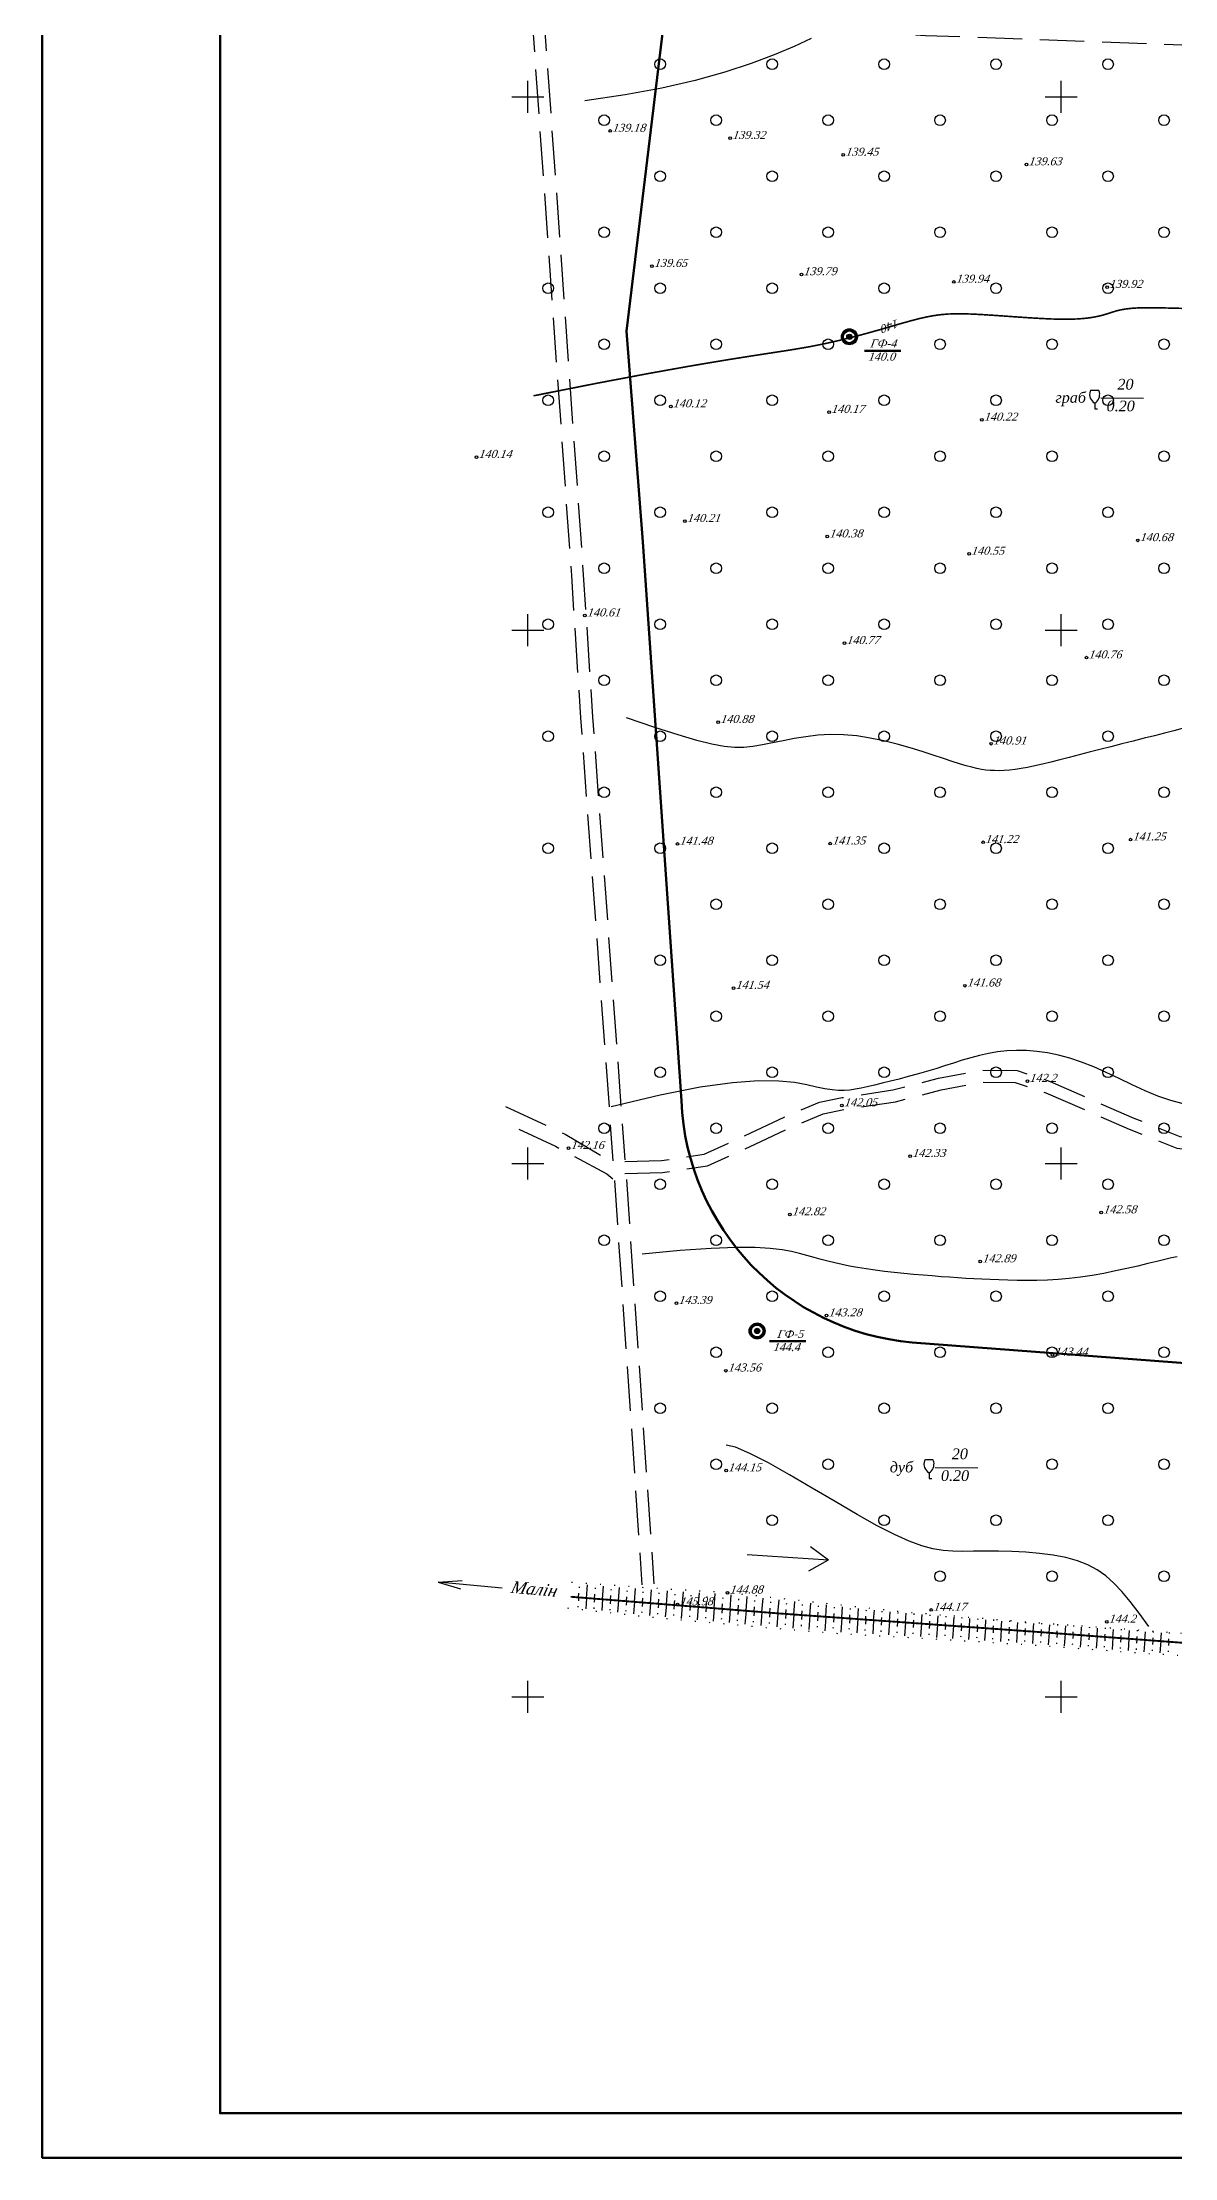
# Model space of a CAD drawing. Header units: millimetres. Extents: x 1400 to 4853, y -623 to 1865.
# Drawn here: x 2485.7 to 2613.2, y 1261.5 to 1499.4 of the extents above; entities that cross this region are included whole.
import ezdxf
from ezdxf.enums import TextEntityAlignment as Align

# ---------------------------------------------------------------- set-up
doc = ezdxf.new("R2010")
doc.units = ezdxf.units.MM
doc.set_wipeout_variables(frame=1)
for name, pattern in [('ADOT1', [1.6, 0.1, -1.5]), ('AHIDDEN2', [3, 1.5, -1.5]), ('AHIDDEN4', [7, 5, -2])]:
    doc.linetypes.add(name, pattern=pattern)
for name, color, linetype in [('CONT-MNR', 7, 'Continuous'), ('жел_дор', 7, 'Continuous'), ('кресты', 7, 'Continuous'), ('НАДЗЕМКА', 7, 'Continuous'), ('ПИКЕТЫ', 7, 'Continuous'), ('проы', 7, 'Continuous'), ('РАСТИТ', 7, 'Continuous'), ('РЕЛЬЕФ', 7, 'Continuous'), ('Скважины', 7, 'Continuous'), ('СІТУАЦІЯ', 7, 'Continuous')]:
    doc.layers.add(name, color=color, linetype=linetype)
doc.styles.add('grad', font='timesi.ttf')
doc.styles.add('universw', font='timesi.ttf', dxfattribs={"oblique": 10})

# ---------------------------------------------------------------- blocks, each defined once
blk = doc.blocks.new('390_2')
at = {"color": 0, "linetype": 'Continuous', "lineweight": 0}
blk.add_wipeout([(0.56, -0.02), (0.56, 0.02), (0.02, 0.02), (0.02, 1.02), (0.15, 1.11), (0.31, 1.24), (0.46, 1.38), (0.62, 1.58), (0.73, 1.77), (0.84, 2), (0.9, 2.21), (0.95, 2.44), (0.96, 2.61), (0.96, 2.86), (0.94, 3.01), (0.89, 3.24), (0.86, 3.33), (0.82, 3.39), (0.77, 3.44), (0.7, 3.46), (-0.38, 3.46), (-0.69, 3.46), (-0.8, 3.42), (-0.85, 3.37), (-0.89, 3.28), (-0.93, 3.11), (-0.96, 2.93), (-0.97, 2.66), (-0.95, 2.39), (-0.91, 2.19), (-0.85, 2.03), (-0.78, 1.85), (-0.67, 1.65), (-0.56, 1.5), (-0.45, 1.37), (-0.28, 1.21), (-0.13, 1.09), (-0.02, 1.02), (-0.02, -0.02)], dxfattribs=at)
at = {"color": 0, "linetype": 'Continuous'}
blk.add_lwpolyline([(0.89, 3.12), (0.86, 3.28, 0.283123), (0.7, 3.44), (-0.69, 3.44, 0.301637), (-0.87, 3.28, 0.346308), (0, 1.03, 0.325277)], format="xyb", close=True, dxfattribs=at)
blk.add_lwpolyline([(0, 1.03), (0, 0), (0.54, 0)], dxfattribs=at)
blk = doc.blocks.new('372')
blk.add_circle((0, 0), 1)
blk = doc.blocks.new('368')
at = {"color": 0, "linetype": 'Continuous'}
blk.add_blockref('372', (0, 0), dxfattribs=at)
blk = doc.blocks.new('115_5')
at = {"color": 0, "linetype": 'Continuous'}
for p in [(0, 0), (3.906882, 0.759257), (3.906882, -0.759257)]:
    blk.add_line(p, (5.1, 0), dxfattribs=at)
blk = doc.blocks.new('A$C0DFD615A')
at = {"layer": 'Скважины', "linetype": 'Continuous'}
h = blk.add_hatch(color=6, dxfattribs=at)
h.paths.add_polyline_path([(-3, 0, 1), (3, 0, 1)])
h.paths.add_polyline_path([(2.2, 0, -1), (-2.2, 0, -1)], flags=16)
at = {"layer": 'Скважины', "linetype": 'Continuous', "lineweight": 50}
h = blk.add_hatch(color=6, dxfattribs=at)
edge = h.paths.add_edge_path()
edge.add_arc((0, 0), 1, 0, 360)
at = {"layer": 'Скважины', "color": 0, "linetype": 'Continuous'}
for radius in [3, 2.2, 1]:
    blk.add_circle((0, 0), radius, dxfattribs=at)

msp = doc.modelspace()

# ---------------------------------------------------------------- linework, layer by layer
at = {"lineweight": 50}
for points in [[(3351.713, 1865.4673), (3351.713, 1261.4673), (2485.713, 1261.4673), (2485.713, 1865.4673)], [(3346.713, 1860.4673), (3346.713, 1266.4673), (2505.713, 1266.4673), (2505.713, 1860.4673)]]:
    msp.add_lwpolyline(points, close=True, dxfattribs=at)
at = {"color": 7, "linetype": 'Continuous', "lineweight": 50, "flags": 128}
msp.add_lwpolyline([(2758.0423, 1339.7067), (2692.7023, 1344.9267), (2583.6093, 1353.1827, -0.37665893), (2557.6357, 1380.3754), (2553.3126, 1443.2455), (2551.4534, 1466.9327), (2559.0536, 1529.656), (2564.1924, 1580.9801), (2565.5951, 1599.3905), (2569.222, 1641.163, -0.34034588), (2591.1699, 1664.6371), (2631.7289, 1667.7403), (2712.8418, 1675.4467), (2806.1546, 1677.7296)], format="xyb", dxfattribs=at)
at = {"layer": 'CONT-MNR', "color": 30, "linetype": 'Continuous', "flags": 128}
for points in [[(2572.2449, 1499.8647), (2570.3328, 1498.9785), (2568.0831, 1498.0333), (2565.4827, 1497.0602), (2562.5186, 1496.0903), (2559.1777, 1495.1547), (2555.4471, 1494.2844), (2551.3136, 1493.5106), (2546.7643, 1492.8643)], [(2613.4176, 1362.8264), (2612.7976, 1362.6925), (2612.0442, 1362.5175), (2611.1461, 1362.2999), (2610.1197, 1362.0491), (2608.988, 1361.7769), (2607.7742, 1361.4953), (2606.5016, 1361.2164), (2605.1931, 1360.952), (2603.872, 1360.7142), (2602.5614, 1360.5148), (2601.2809, 1360.3629), (2600.0352, 1360.2555), (2598.8257, 1360.1866), (2597.6537, 1360.1503), (2596.5204, 1360.1407), (2595.427, 1360.1516), (2594.3748, 1360.1773), (2593.365, 1360.2116), (2592.3969, 1360.2499), (2591.4609, 1360.2916), (2590.5454, 1360.3375), (2589.6387, 1360.3883), (2588.7294, 1360.4447), (2587.8057, 1360.5074), (2586.8561, 1360.577), (2585.8689, 1360.6543), (2584.837, 1360.74), (2583.7706, 1360.8344), (2582.6844, 1360.9379), (2581.5931, 1361.0508), (2580.5114, 1361.1735), (2579.454, 1361.3063), (2578.4355, 1361.4497), (2577.4707, 1361.6038), (2576.5692, 1361.769), (2575.7214, 1361.9445), (2574.9123, 1362.1297), (2574.1273, 1362.3237), (2573.3515, 1362.5257), (2572.5702, 1362.7351), (2571.7687, 1362.9509), (2570.9321, 1363.1725), (2570.0301, 1363.3952), (2568.9701, 1363.5995), (2567.6438, 1363.7618), (2565.9429, 1363.8588), (2563.7592, 1363.8671), (2560.9845, 1363.7633), (2557.5104, 1363.5238), (2553.2287, 1363.1254)]]:
    msp.add_lwpolyline(points, dxfattribs=at)
at = {"layer": 'CONT-MNR', "color": 30, "linetype": 'Continuous'}
for points, elevation in [([(2613.989, 1422.2257), (2613.0626, 1421.9844), (2612.0234, 1421.7205), (2610.8949, 1421.4381), (2609.7007, 1421.1409), (2608.4643, 1420.8329), (2607.2093, 1420.5181), (2605.959, 1420.2003), (2604.7341, 1419.8836), (2603.5431, 1419.5719), (2602.3912, 1419.2693), (2601.2839, 1418.9799), (2600.2268, 1418.7078), (2599.2251, 1418.4571), (2598.2844, 1418.2317), (2597.4101, 1418.0359), (2596.6054, 1417.8726), (2595.8655, 1417.7412), (2595.1832, 1417.6401), (2594.5515, 1417.5674), (2593.9634, 1417.5215), (2593.4116, 1417.5008), (2592.8892, 1417.5035), (2592.3892, 1417.528), (2591.9019, 1417.5736), (2591.4085, 1417.6441), (2590.8875, 1417.7443), (2590.3174, 1417.8789), (2589.677, 1418.0527), (2588.9446, 1418.2706), (2588.099, 1418.5373), (2587.1186, 1418.8576), (2585.99, 1419.2317), (2584.7308, 1419.6412), (2583.3666, 1420.0628), (2581.9229, 1420.4736), (2580.4252, 1420.8504), (2578.8992, 1421.1701), (2577.3704, 1421.4097), (2575.8642, 1421.546), (2574.4024, 1421.5639), (2572.9909, 1421.4802), (2571.6318, 1421.3195), (2570.3271, 1421.1065), (2569.079, 1420.8659), (2567.8893, 1420.6223), (2566.7603, 1420.4004), (2565.694, 1420.225), (2564.6764, 1420.1206), (2563.6293, 1420.1117), (2562.4585, 1420.2227), (2561.0698, 1420.4779), (2559.3689, 1420.9017), (2557.2616, 1421.5186), (2554.6538, 1422.3529), (2551.4511, 1423.429)], 42.3), ([(2614.0916, 1380.0143), (2612.7022, 1380.3797), (2611.2741, 1380.8886), (2609.8211, 1381.5006), (2608.3574, 1382.1755), (2606.8969, 1382.8728), (2605.4536, 1383.5524), (2604.0415, 1384.1739), (2602.6721, 1384.7044), (2601.3468, 1385.1404), (2600.0645, 1385.4858), (2598.8242, 1385.7444), (2597.6247, 1385.92), (2596.465, 1386.0165), (2595.344, 1386.0378), (2594.2605, 1385.9877), (2593.2125, 1385.8711), (2592.1932, 1385.6966), (2591.1952, 1385.474), (2590.2106, 1385.2127), (2589.232, 1384.9226), (2588.2515, 1384.6133), (2587.2616, 1384.2944), (2586.2546, 1383.9756), (2585.2265, 1383.6653), (2584.1883, 1383.3668), (2583.1544, 1383.0823), (2582.1394, 1382.8137), (2581.1579, 1382.5631), (2580.2245, 1382.3327), (2579.3537, 1382.1244), (2578.56, 1381.9404), (2577.8505, 1381.7834), (2577.2017, 1381.6585), (2576.5826, 1381.5716), (2575.9621, 1381.5284), (2575.3092, 1381.5348), (2574.5929, 1381.5965), (2573.7822, 1381.7195), (2572.8459, 1381.9094), (2571.7388, 1382.1586), (2570.3577, 1382.4061), (2568.5851, 1382.5773), (2566.3037, 1382.5975), (2563.3959, 1382.3923), (2559.7443, 1381.8871), (2555.2314, 1381.0073), (2549.7398, 1379.6784)], 42.6)]:
    msp.add_lwpolyline(points, dxfattribs=dict(at, elevation=elevation))
at = {"layer": 'жел_дор', "color": 7, "linetype": 'Continuous', "const_width": 0.21, "flags": 128}
msp.add_lwpolyline([(2545.1769, 1324.5688), (2568.6355, 1322.6922), (2598.6475, 1320.5455), (2656.7669, 1316.1857), (2693.7945, 1313.3511), (2746.2355, 1309.4923), (2810.4293, 1304.4394), (2873.3997, 1299.6198), (2917.8524, 1296.1617), (2955.541, 1293.183), (2979.0492, 1291.4119), (3006.4384, 1289.3544)], dxfattribs=at)
at = {"layer": 'кресты', "color": 3, "linetype": 'Continuous'}
for p, q in [((2540.3623, 1491.5067), (2540.3623, 1495.1067)), ((2600.3623, 1491.5067), (2600.3623, 1495.1067)), ((2538.5623, 1493.3067), (2542.1623, 1493.3067)), ((2598.5623, 1493.3067), (2602.1623, 1493.3067)), ((2540.3623, 1431.5067), (2540.3623, 1435.1067)), ((2600.3623, 1431.5067), (2600.3623, 1435.1067)), ((2538.5623, 1433.3067), (2542.1623, 1433.3067)), ((2598.5623, 1433.3067), (2602.1623, 1433.3067)), ((2538.5623, 1373.3067), (2542.1623, 1373.3067)), ((2540.3623, 1371.5067), (2540.3623, 1375.1067)), ((2598.5623, 1373.3067), (2602.1623, 1373.3067)), ((2600.3623, 1371.5067), (2600.3623, 1375.1067)), ((2540.3623, 1311.5067), (2540.3623, 1315.1067)), ((2600.3623, 1311.5067), (2600.3623, 1315.1067)), ((2538.5623, 1313.3067), (2542.1623, 1313.3067)), ((2598.5623, 1313.3067), (2602.1623, 1313.3067))]:
    msp.add_line(p, q, dxfattribs=at)
at = {"layer": 'ПИКЕТЫ', "color": 7, "linetype": 'Continuous'}
for centre in [(2549.6179, 1489.4607), (2563.1344, 1488.6519), (2575.8614, 1486.7679), (2596.4704, 1485.6956), (2554.3236, 1474.2571), (2571.1445, 1473.3287), (2588.2991, 1472.4789), (2605.5442, 1471.898), (2556.4496, 1458.4709), (2574.2699, 1457.8387), (2591.4572, 1456.9567), (2534.5789, 1452.7746), (2558.0376, 1445.5641), (2574.0598, 1443.8316), (2608.9923, 1443.4086), (2590.0136, 1441.8868), (2546.7827, 1434.9459), (2575.982, 1431.833), (2603.2193, 1430.219), (2561.7863, 1422.9556), (2592.486, 1420.5345), (2557.1968, 1409.2543), (2574.3869, 1409.2903), (2591.5929, 1409.4412), (2608.1952, 1409.7428), (2563.5144, 1393.0412), (2589.5519, 1393.313), (2596.5709, 1382.5798), (2575.7112, 1379.8386), (2544.9486, 1375.0304), (2583.3907, 1374.135), (2569.8562, 1367.5697), (2604.8898, 1367.7922), (2591.2765, 1362.2804), (2557.0731, 1357.598), (2573.9632, 1356.1978), (2599.387, 1351.7889), (2562.6432, 1350.0008), (2562.666, 1338.7756), (2557.2151, 1323.7027), (2562.8361, 1325.0216), (2585.7551, 1323.0854), (2605.5039, 1321.7464)]:
    msp.add_circle(centre, 0.15, dxfattribs=at)
at = {"layer": 'РАСТИТ', "color": 7}
for points in [[(2604.852, 1459.4391), (2609.6438, 1459.4137)], [(2586.2077, 1339.1109), (2590.9996, 1339.0855)]]:
    msp.add_lwpolyline(points, dxfattribs=at)
at = {"layer": 'РЕЛЬЕФ', "color": 7, "linetype": 'Continuous'}
for p, q in [((2546.1609, 1325.5832), (2546.1705, 1325.7028)), ((2546.9712, 1324.4253), (2547.0887, 1325.8941)), ((2547.9555, 1325.4427), (2547.965, 1325.5623)), ((2548.7655, 1324.2817), (2548.8837, 1325.7597)), ((2550.5598, 1324.1382), (2550.6787, 1325.6254)), ((2545.9948, 1323.5061), (2545.9852, 1323.3864)), ((2546.074, 1324.497), (2546.0426, 1324.1041)), ((2546.074, 1324.497), (2546.1131, 1324.9851)), ((2546.9712, 1324.4253), (2546.8749, 1323.2222)), ((2547.7877, 1323.3462), (2547.7782, 1323.2266)), ((2547.8683, 1324.3535), (2547.8356, 1323.9443)), ((2547.8683, 1324.3535), (2547.9076, 1324.8446)), ((2548.7655, 1324.2817), (2548.6653, 1323.0298)), ((2549.5807, 1323.1864), (2549.5712, 1323.0668)), ((2549.6626, 1324.21), (2549.6286, 1323.7845)), ((2549.6626, 1324.21), (2549.7021, 1324.7042)), ((2549.75, 1325.3022), (2549.7596, 1325.4219)), ((2550.5598, 1324.1382), (2550.4557, 1322.8373)), ((2551.4569, 1324.0664), (2551.4216, 1323.6247)), ((2551.4569, 1324.0664), (2551.4967, 1324.5637)), ((2551.5445, 1325.1618), (2551.5541, 1325.2814)), ((2552.354, 1323.9947), (2552.2461, 1322.6449)), ((2552.354, 1323.9947), (2552.4737, 1325.491)), ((2553.2512, 1323.9229), (2553.2145, 1323.4648)), ((2553.2512, 1323.9229), (2553.2912, 1324.4232)), ((2553.3391, 1325.0213), (2553.3486, 1325.1409)), ((2554.1483, 1323.8511), (2554.0368, 1322.4575)), ((2554.1483, 1323.8511), (2554.2688, 1325.3574)), ((2555.0455, 1323.7794), (2555.0081, 1323.312)), ((2555.0455, 1323.7794), (2555.0861, 1324.2871)), ((2555.1339, 1324.8852), (2555.1435, 1325.0048)), ((2555.9426, 1323.7076), (2555.8298, 1322.2974)), ((2555.9426, 1323.7076), (2556.0658, 1325.2479)), ((2556.8398, 1323.6358), (2556.8019, 1323.163)), ((2556.8398, 1323.6358), (2556.8813, 1324.1549)), ((2556.9291, 1324.753), (2556.9387, 1324.8726)), ((2557.7369, 1323.5641), (2557.6228, 1322.1373)), ((2557.7369, 1323.5641), (2557.8628, 1325.1384)), ((2558.634, 1323.4923), (2558.5958, 1323.0139)), ((2558.634, 1323.4923), (2558.6765, 1324.0227)), ((2558.7243, 1324.6208), (2558.7339, 1324.7404)), ((2559.5312, 1323.4205), (2559.4157, 1321.9772)), ((2559.5312, 1323.4205), (2559.6598, 1325.0289)), ((2560.4283, 1323.3488), (2560.3896, 1322.8649)), ((2560.4283, 1323.3488), (2560.4717, 1323.8906)), ((2560.5195, 1324.4886), (2560.5291, 1324.6083)), ((2561.3255, 1323.277), (2561.2087, 1321.8171)), ((2561.3255, 1323.277), (2561.4569, 1324.9194)), ((2562.2226, 1323.2052), (2562.1835, 1322.7158)), ((2562.2226, 1323.2052), (2562.2669, 1323.7584)), ((2562.3147, 1324.3565), (2562.3243, 1324.4761)), ((2563.1198, 1323.1335), (2563.0017, 1321.657)), ((2563.1198, 1323.1335), (2563.2523, 1324.7901)), ((2564.0169, 1323.0617), (2564.0604, 1323.6059)), ((2564.1083, 1324.2039), (2564.1178, 1324.3236)), ((2564.9141, 1322.9899), (2565.0427, 1324.5983)), ((2565.8112, 1322.9182), (2565.8534, 1323.4462)), ((2565.9013, 1324.0443), (2565.9108, 1324.1639)), ((2566.7083, 1322.8464), (2566.8331, 1324.4064)), ((2567.6055, 1322.7746), (2567.6464, 1323.2866)), ((2567.6943, 1323.8847), (2567.7038, 1324.0043)), ((2568.5026, 1322.7029), (2568.6236, 1324.2146)), ((2569.4003, 1322.6375), (2569.4356, 1323.1319)), ((2569.4784, 1323.7304), (2569.487, 1323.8501)), ((2570.298, 1322.5733), (2570.4018, 1324.0256)), ((2571.2724, 1323.5813), (2571.2809, 1323.701)), ((2572.0934, 1322.4449), (2572.1929, 1323.8352)), ((2573.0663, 1323.4323), (2573.0749, 1323.552)), ((2573.8888, 1322.3165), (2573.9839, 1323.6449)), ((2574.8603, 1323.2832), (2574.8689, 1323.4029)), ((2575.6843, 1322.188), (2575.7749, 1323.4545)), ((2576.6542, 1323.1341), (2576.6628, 1323.2538)), ((2577.4797, 1322.0596), (2577.5659, 1323.2642)), ((2551.3737, 1323.0266), (2551.3641, 1322.907)), ((2553.1667, 1322.8667), (2553.1571, 1322.7471)), ((2554.9602, 1322.714), (2554.9507, 1322.5943)), ((2556.7541, 1322.5649), (2556.7445, 1322.4453)), ((2558.5479, 1322.4159), (2558.5384, 1322.2962)), ((2560.3418, 1322.2668), (2560.3322, 1322.1472)), ((2562.1356, 1322.1177), (2562.1261, 1321.9981)), ((2563.9295, 1321.9687), (2563.9199, 1321.8491)), ((2564.0169, 1323.0617), (2563.9773, 1322.5668)), ((2564.9141, 1322.9899), (2564.7946, 1321.4969)), ((2565.7233, 1321.8196), (2565.7137, 1321.7)), ((2565.8112, 1322.9182), (2565.7712, 1322.4177)), ((2566.7083, 1322.8464), (2566.5876, 1321.3368)), ((2567.5172, 1321.6706), (2567.5076, 1321.551)), ((2567.6055, 1322.7746), (2567.565, 1322.2687)), ((2568.5026, 1322.7029), (2568.381, 1321.1818)), ((2569.321, 1321.5293), (2569.3124, 1321.4096)), ((2569.4003, 1322.6375), (2569.3638, 1322.1278)), ((2570.298, 1322.5733), (2570.188, 1321.036)), ((2571.116, 1321.3955), (2571.1075, 1321.2758)), ((2571.1957, 1322.5091), (2571.1588, 1321.9939)), ((2571.1957, 1322.5091), (2571.2296, 1322.9829)), ((2572.0934, 1322.4449), (2571.9823, 1320.8912)), ((2572.9111, 1321.2616), (2572.9025, 1321.1419)), ((2572.9911, 1322.3807), (2572.9539, 1321.8601)), ((2572.9911, 1322.3807), (2573.0235, 1322.8338)), ((2573.8888, 1322.3165), (2573.7765, 1320.7465)), ((2574.7061, 1321.1278), (2574.6976, 1321.0081)), ((2574.7866, 1322.2523), (2574.7489, 1321.7262)), ((2574.7866, 1322.2523), (2574.8175, 1322.6847)), ((2575.6843, 1322.188), (2575.5708, 1320.6018)), ((2576.5015, 1320.9984), (2576.4929, 1320.8787)), ((2576.582, 1322.1238), (2576.5443, 1321.5969)), ((2576.582, 1322.1238), (2576.6114, 1322.5357)), ((2577.4797, 1322.0596), (2577.3676, 1320.4929)), ((2578.2976, 1320.8794), (2578.289, 1320.7597)), ((2578.3774, 1321.9954), (2578.3404, 1321.4779)), ((2578.3774, 1321.9954), (2578.4054, 1322.3866)), ((2578.4482, 1322.9851), (2578.4568, 1323.1048)), ((2579.2751, 1321.9312), (2579.1651, 1320.3926)), ((2579.2751, 1321.9312), (2579.3569, 1323.0738)), ((2580.0937, 1320.7603), (2580.0851, 1320.6406)), ((2580.1728, 1321.867), (2580.1365, 1321.3588)), ((2580.1728, 1321.867), (2580.1994, 1322.2375)), ((2580.2422, 1322.836), (2580.2507, 1322.9557)), ((2581.0706, 1321.8028), (2580.9625, 1320.2923)), ((2581.0706, 1321.8028), (2581.1479, 1322.8835)), ((2581.9683, 1321.7386), (2581.9326, 1321.2397)), ((2581.9683, 1321.7386), (2581.9933, 1322.0885)), ((2582.0361, 1322.6869), (2582.0447, 1322.8066)), ((2582.866, 1321.6744), (2582.76, 1320.1919)), ((2582.866, 1321.6744), (2582.9402, 1322.7124)), ((2583.7637, 1321.6101), (2583.7287, 1321.1207)), ((2583.7637, 1321.6101), (2583.7882, 1321.9531)), ((2583.831, 1322.5516), (2583.8396, 1322.6713)), ((2584.6614, 1321.5459), (2584.5574, 1320.0916)), ((2584.6614, 1321.5459), (2584.7344, 1322.5657)), ((2585.5591, 1321.4817), (2585.5247, 1320.9998)), ((2585.5591, 1321.4817), (2585.5832, 1321.8186)), ((2585.626, 1322.4171), (2585.6346, 1322.5368)), ((2586.4569, 1321.4175), (2586.354, 1319.9792)), ((2586.4569, 1321.4175), (2586.5285, 1322.419)), ((2587.3546, 1321.3533), (2587.3205, 1320.8763)), ((2587.3546, 1321.3533), (2587.3782, 1321.6841)), ((2587.421, 1322.2826), (2587.4296, 1322.4022)), ((2588.2523, 1321.2891), (2588.1505, 1319.8653)), ((2588.2523, 1321.2891), (2588.3226, 1322.2723)), ((2589.15, 1321.2249), (2589.1162, 1320.7527)), ((2589.15, 1321.2249), (2589.1732, 1321.5496)), ((2589.216, 1322.148), (2589.2246, 1322.2677)), ((2590.0477, 1321.1607), (2589.9469, 1319.7515)), ((2590.0477, 1321.1607), (2590.1167, 1322.1256)), ((2590.9454, 1321.0964), (2590.912, 1320.6292)), ((2590.9454, 1321.0964), (2590.9682, 1321.415)), ((2591.011, 1322.0135), (2591.0196, 1322.1332)), ((2591.8432, 1321.0322), (2591.7434, 1319.6377)), ((2591.8432, 1321.0322), (2591.9109, 1321.9789)), ((2592.7409, 1320.968), (2592.7078, 1320.5056)), ((2592.7409, 1320.968), (2592.7632, 1321.2805)), ((2592.806, 1321.879), (2592.8146, 1321.9987)), ((2593.6386, 1320.9038), (2593.5399, 1319.5239)), ((2593.6386, 1320.9038), (2593.705, 1321.8322)), ((2594.5363, 1320.8396), (2594.5036, 1320.3821)), ((2594.5363, 1320.8396), (2594.5582, 1321.146)), ((2594.601, 1321.7445), (2594.6096, 1321.8642)), ((2595.434, 1320.7754), (2595.3364, 1319.41)), ((2595.434, 1320.7754), (2595.4991, 1321.6855)), ((2596.3317, 1320.7112), (2596.3532, 1321.0115)), ((2596.396, 1321.61), (2596.4046, 1321.7297)), ((2597.2294, 1320.647), (2597.2936, 1321.5434)), ((2598.1272, 1320.5827), (2598.1485, 1320.8815)), ((2598.1913, 1321.48), (2598.1999, 1321.5997)), ((2599.0248, 1320.5172), (2599.0921, 1321.4142)), ((2599.9223, 1320.4499), (2599.9448, 1320.7498)), ((2599.9896, 1321.3481), (2599.9986, 1321.4677)), ((2600.8198, 1320.3826), (2600.8874, 1321.2847)), ((2601.7848, 1321.2152), (2601.7937, 1321.3348)), ((2602.6147, 1320.2479), (2602.6828, 1321.1553)), ((2603.5799, 1321.0822), (2603.5888, 1321.2019)), ((2604.4097, 1320.1133), (2604.4782, 1321.0258)), ((2605.375, 1320.9493), (2605.3839, 1321.069)), ((2606.2047, 1319.9786), (2606.2735, 1320.8963)), ((2607.1701, 1320.8164), (2607.179, 1320.936)), ((2607.9997, 1319.844), (2608.0689, 1320.7668)), ((2608.9652, 1320.6834), (2608.9742, 1320.8031)), ((2581.8898, 1320.6413), (2581.8812, 1320.5216)), ((2583.6859, 1320.5222), (2583.6773, 1320.4025)), ((2585.4819, 1320.4014), (2585.4733, 1320.2817)), ((2587.2776, 1320.2778), (2587.2691, 1320.1581)), ((2589.0734, 1320.1542), (2589.0649, 1320.0346)), ((2590.8692, 1320.0307), (2590.8606, 1319.911)), ((2592.665, 1319.9071), (2592.6564, 1319.7874)), ((2594.4608, 1319.7836), (2594.4522, 1319.6639)), ((2596.2565, 1319.66), (2596.248, 1319.5403)), ((2596.3317, 1320.7112), (2596.2994, 1320.2585)), ((2597.2294, 1320.647), (2597.1326, 1319.2927)), ((2598.0521, 1319.5327), (2598.0435, 1319.413)), ((2598.1272, 1320.5827), (2598.0949, 1320.1312)), ((2599.0248, 1320.5172), (2598.9233, 1319.1637)), ((2599.8436, 1319.4012), (2599.8346, 1319.2816)), ((2599.9223, 1320.4499), (2599.8885, 1319.9995)), ((2600.8198, 1320.3826), (2600.7186, 1319.0339)), ((2601.6387, 1319.2682), (2601.6297, 1319.1485)), ((2601.7172, 1320.3153), (2601.6836, 1319.8665)), ((2601.7172, 1320.3153), (2601.7399, 1320.6168)), ((2602.6147, 1320.2479), (2602.5139, 1318.9041)), ((2603.4338, 1319.1351), (2603.4248, 1319.0155)), ((2603.5122, 1320.1806), (2603.4787, 1319.7335)), ((2603.5122, 1320.1806), (2603.535, 1320.4839)), ((2604.4097, 1320.1133), (2604.3093, 1318.7743)), ((2605.2289, 1319.0021), (2605.2199, 1318.8824)), ((2605.3072, 1320.046), (2605.2738, 1319.6004)), ((2605.3072, 1320.046), (2605.3301, 1320.351)), ((2606.2047, 1319.9786), (2606.1046, 1318.6445)), ((2607.024, 1318.8691), (2607.015, 1318.7494)), ((2607.1022, 1319.9113), (2607.0689, 1319.4674)), ((2607.1022, 1319.9113), (2607.1252, 1320.2181)), ((2607.9997, 1319.844), (2607.8999, 1318.5147)), ((2608.8191, 1318.736), (2608.8101, 1318.6164)), ((2608.8972, 1319.7766), (2608.864, 1319.3344)), ((2608.8972, 1319.7766), (2608.9203, 1320.0851)), ((2609.7946, 1319.7093), (2609.6953, 1318.3848)), ((2609.7946, 1319.7093), (2609.8643, 1320.6373)), ((2610.6142, 1318.6036), (2610.6053, 1318.4839)), ((2610.6921, 1319.642), (2610.6591, 1319.2019)), ((2610.6921, 1319.642), (2610.7154, 1319.9522)), ((2610.7603, 1320.5505), (2610.7693, 1320.6702)), ((2611.5896, 1319.5747), (2611.4915, 1318.2664)), ((2611.5896, 1319.5747), (2611.6596, 1320.5079)), ((2612.4098, 1318.477), (2612.4008, 1318.3573)), ((2612.4871, 1319.5073), (2612.4547, 1319.0753)), ((2612.4871, 1319.5073), (2612.5105, 1319.8193)), ((2612.5554, 1320.4176), (2612.5644, 1320.5373))]:
    msp.add_line(p, q, dxfattribs=at)
at = {"layer": 'РЕЛЬЕФ', "color": 7, "linetype": 'ADOT1', "flags": 128}
for points in [[(3007.9891, 1290.5775), (2991.6685, 1291.7795), (2969.915, 1293.506), (2964.8625, 1293.9467), (2963.6194, 1294.0669), (2946.4367, 1295.6697), (2929.4946, 1296.8717), (2912.4322, 1298.1139), (2895.3297, 1299.356), (2878.1871, 1300.9988), (2861.3252, 1302.0807), (2844.1826, 1303.3228), (2827.04, 1304.7653), (2809.9776, 1306.1276), (2792.9152, 1307.4098), (2775.8528, 1308.692), (2758.7904, 1309.9742), (2741.728, 1311.2564), (2726.1178, 1312.4143), (2689.7088, 1315.1919), (2661.6254, 1317.5387), (2643.9426, 1318.7823), (2629.4235, 1319.561), (2618.2711, 1320.1374), (2596.8338, 1321.6766), (2582.1563, 1322.8934), (2562.8361, 1325.0216), (2554.2341, 1325.5276), (2544.7482, 1326.2321)], [(2544.8377, 1323.3125), (2553.7482, 1322.3276), (2567.7055, 1321.0669), (2575.9064, 1320.3971), (2584.7244, 1319.9204), (2596.7104, 1319.1719), (2610.4178, 1318.1849), (2619.6043, 1317.6333), (2632.5216, 1316.5277), (2640.7619, 1315.9367), (2651.3935, 1315.1072), (2661.0927, 1314.4374), (2673.0657, 1313.5242), (2682.4494, 1312.6969), (2694.1036, 1311.8267), (2704.473, 1310.9206), (2714.2742, 1309.9321), (2724.407, 1309.223), (2735.9037, 1308.6281), (2745.6817, 1307.6825), (2754.4564, 1306.8926), (2762.0265, 1306.1835), (2778.8087, 1304.6815), (2785.3931, 1304.1693), (2795.9881, 1303.3777), (2806.1209, 1302.7868), (2816.008, 1301.9904), (2827.7927, 1300.9828), (2838.0932, 1300.1621), (2845.2775, 1299.7214), (2854.4153, 1298.9027), (2861.0954, 1298.5249), (2871.2108, 1298.0194), (2877.1346, 1297.5157), (2885.8914, 1297.1476), (2893.096, 1296.7131), (2901.3436, 1295.9365), (2907.0576, 1295.6882), (2912.3368, 1294.7883), (2921.0823, 1294.1675), (2927.7279, 1293.702), (2934.61, 1293.1711), (2941.1314, 1292.5505), (2945.5722, 1292.1161), (2950.3406, 1291.8035), (2958.8495, 1291.0898), (2964.3947, 1290.5289), (2971.3509, 1290.1566), (2982.0794, 1289.0356), (2993.5215, 1287.9459), (2999.4839, 1287.3253), (3010.9921, 1286.6997)]]:
    msp.add_lwpolyline(points, dxfattribs=at)
at = {"layer": 'Скважины', "color": 0, "linetype": 'Continuous', "lineweight": 50}
for p, q in [((2578.2562, 1464.741), (2582.335, 1464.741)), ((2567.5506, 1353.3245), (2571.6295, 1353.3245))]:
    msp.add_line(p, q, dxfattribs=at)
at = {"layer": 'СІТУАЦІЯ', "color": 7, "linetype": 'AHIDDEN4', "flags": 128}
for points in [[(2540.7381, 1503.36), (2545.2541, 1439.4575), (2546.286, 1423.4399), (2549.9371, 1373.6211)], [(2542.0848, 1503.4552), (2546.6011, 1439.5485), (2547.6328, 1423.5326), (2551.2834, 1373.7198)], [(2551.2589, 1373.5414), (2555.3985, 1373.6365), (2560.2043, 1374.3497), (2565.3908, 1376.7269), (2569.7683, 1378.7714), (2573.1942, 1380.1978), (2575.7161, 1380.7208), (2581.4474, 1381.5839), (2586.5863, 1382.9152), (2591.4397, 1383.8186), (2595.4366, 1383.771), (2599.148, 1382.5349), (2608.5651, 1378.416), (2613.7368, 1376.3642), (2617.0071, 1375.9842), (2621.4943, 1376.4402), (2625.0688, 1377.5801), (2629.0997, 1379.176), (2631.3052, 1379.9359)], [(2551.2899, 1372.1917), (2555.5135, 1372.2888), (2560.5923, 1373.0425), (2565.9577, 1375.5017), (2570.3136, 1377.5361), (2573.5944, 1378.902), (2575.9539, 1379.3913), (2581.7179, 1380.2595), (2586.8794, 1381.5966), (2591.5563, 1382.4671), (2595.2098, 1382.4236), (2598.6632, 1381.2734), (2608.0455, 1377.1698), (2613.4042, 1375.0437), (2616.9973, 1374.6263), (2621.7705, 1375.1113), (2625.5229, 1376.3079), (2629.5683, 1377.9096), (2631.1521, 1378.3826)], [(2537.8546, 1379.7059), (2544.5449, 1376.6136), (2548.5391, 1374.2196), (2549.9007, 1373.6903)], [(2539.3296, 1377.1776), (2543.4597, 1375.2621), (2549.2648, 1372.1499), (2550.1007, 1371.4132)], [(2550.1007, 1371.4132), (2553.201, 1325.9258)], [(2551.4476, 1371.505), (2554.5479, 1326.0176)]]:
    msp.add_lwpolyline(points, dxfattribs=at)
msp.add_lwpolyline([(2542.0296, 1502.0002), (2553.3907, 1501.5326), (2565.6545, 1500.986), (2585.1064, 1500.2173), (2603.0442, 1499.5534), (2624.07, 1498.7556, 0.00018964), (2624.071, 1498.7555), (2638.7786, 1498.2086), (2639.4257, 1498.2086)], format="xyb", dxfattribs=at)
at = {"layer": 'СІТУАЦІЯ', "color": 0, "linetype": 'Continuous', "flags": 128}
for points in [[(2530.2472, 1326.1969), (2532.977, 1326.4035)], [(2537.4853, 1325.5358), (2530.2472, 1326.1969), (2532.7702, 1325.4532)]]:
    msp.add_lwpolyline(points, dxfattribs=at)

# ---------------------------------------------------------------- block references
at = {"layer": 'НАДЗЕМКА', "color": 7, "linetype": 'Continuous', "xscale": 1.8, "yscale": 1.8, "zscale": 1.8, "rotation": 356.1386}
msp.add_blockref('115_5', (2565.0523, 1329.3304), dxfattribs=at)
at = {"layer": 'проы', "color": 0, "linetype": 'Continuous', "lineweight": 50, "xscale": 0.3, "yscale": 0.3, "zscale": 0.3}
for p in [(2576.5423, 1466.3067), (2566.1623, 1354.4667)]:
    msp.add_blockref('A$C0DFD615A', p, dxfattribs=at)
at = {"layer": 'РАСТИТ', "color": 7, "linetype": 'Continuous', "xscale": 0.6, "yscale": 0.6, "zscale": 0.6}
for p in [(2555.2507, 1496.97), (2567.8507, 1496.97), (2580.4507, 1496.97), (2593.0507, 1496.97), (2605.6507, 1496.97), (2548.9507, 1490.67), (2561.5507, 1490.67), (2574.1507, 1490.67), (2586.7507, 1490.67), (2599.3507, 1490.67), (2611.9507, 1490.67), (2555.2507, 1484.37), (2567.8507, 1484.37), (2580.4507, 1484.37), (2593.0507, 1484.37), (2605.6507, 1484.37), (2548.9507, 1478.07), (2561.5507, 1478.07), (2574.1507, 1478.07), (2586.7507, 1478.07), (2599.3507, 1478.07), (2611.9507, 1478.07), (2542.6507, 1471.77), (2555.2507, 1471.77), (2567.8507, 1471.77), (2580.4507, 1471.77), (2593.0507, 1471.77), (2605.6507, 1471.77), (2548.9507, 1465.47), (2561.5507, 1465.47), (2574.1507, 1465.47), (2586.7507, 1465.47), (2599.3507, 1465.47), (2611.9507, 1465.47), (2542.6507, 1459.17), (2555.2507, 1459.17), (2567.8507, 1459.17), (2580.4507, 1459.17), (2593.0507, 1459.17), (2548.9507, 1452.87), (2561.5507, 1452.87), (2574.1507, 1452.87), (2586.7507, 1452.87), (2599.3507, 1452.87), (2611.9507, 1452.87), (2542.6507, 1446.57), (2555.2507, 1446.57), (2567.8507, 1446.57), (2580.4507, 1446.57), (2593.0507, 1446.57), (2605.6507, 1446.57), (2548.9507, 1440.27), (2561.5507, 1440.27), (2574.1507, 1440.27), (2586.7507, 1440.27), (2599.3507, 1440.27), (2611.9507, 1440.27), (2542.6507, 1433.97), (2555.2507, 1433.97), (2567.8507, 1433.97), (2580.4507, 1433.97), (2593.0507, 1433.97), (2605.6507, 1433.97), (2548.9507, 1427.67), (2561.5507, 1427.67), (2574.1507, 1427.67), (2586.7507, 1427.67), (2599.3507, 1427.67), (2611.9507, 1427.67), (2542.6507, 1421.37), (2555.2507, 1421.37), (2567.8507, 1421.37), (2580.4507, 1421.37), (2593.0507, 1421.37), (2605.6507, 1421.37), (2548.9507, 1415.07), (2561.5507, 1415.07), (2574.1507, 1415.07), (2586.7507, 1415.07), (2599.3507, 1415.07), (2611.9507, 1415.07), (2542.6507, 1408.77), (2555.2507, 1408.77), (2567.8507, 1408.77), (2580.4507, 1408.77), (2593.0507, 1408.77), (2605.6507, 1408.77), (2561.5507, 1402.47), (2574.1507, 1402.47), (2586.7507, 1402.47), (2599.3507, 1402.47), (2611.9507, 1402.47), (2555.2507, 1396.17), (2567.8507, 1396.17), (2580.4507, 1396.17), (2593.0507, 1396.17), (2605.6507, 1396.17), (2561.5507, 1389.87), (2574.1507, 1389.87), (2586.7507, 1389.87), (2599.3507, 1389.87), (2611.9507, 1389.87), (2555.2507, 1383.57), (2567.8507, 1383.57), (2580.4507, 1383.57), (2593.0507, 1383.57), (2605.6507, 1383.57), (2548.9507, 1377.27), (2561.5507, 1377.27), (2574.1507, 1377.27), (2586.7507, 1377.27), (2599.3507, 1377.27), (2611.9507, 1377.27), (2555.2507, 1370.97), (2567.8507, 1370.97), (2580.4507, 1370.97), (2593.0507, 1370.97), (2605.6507, 1370.97), (2548.9507, 1364.67), (2561.5507, 1364.67), (2574.1507, 1364.67), (2586.7507, 1364.67), (2599.3507, 1364.67), (2611.9507, 1364.67), (2555.2507, 1358.37), (2567.8507, 1358.37), (2580.4507, 1358.37), (2593.0507, 1358.37), (2605.6507, 1358.37), (2561.5507, 1352.07), (2574.1507, 1352.07), (2586.7507, 1352.07), (2599.3507, 1352.07), (2611.9507, 1352.07), (2555.2507, 1345.77), (2567.8507, 1345.77), (2580.4507, 1345.77), (2593.0507, 1345.77), (2605.6507, 1345.77), (2561.5507, 1339.47), (2574.1507, 1339.47), (2599.3507, 1339.47), (2611.9507, 1339.47), (2567.8507, 1333.17), (2580.4507, 1333.17), (2593.0507, 1333.17), (2605.6507, 1333.17), (2586.7507, 1326.87), (2599.3507, 1326.87), (2611.9507, 1326.87)]:
    msp.add_blockref('368', p, dxfattribs=at)

# ---------------------------------------------------------------- texts
at = {"layer": 'CONT-MNR', "color": 30, "linetype": 'Continuous', "style": 'universw', "oblique": 10}
msp.add_text('140', height=0.9, rotation=200.390155, dxfattribs=at).set_placement((2581.1182, 1467.5188), align=Align.MIDDLE)
at = {"layer": 'ПИКЕТЫ', "color": 7, "linetype": 'Continuous', "style": 'universw', "oblique": 10}
for s, p in [('139.18', (2549.8864, 1489.374)), ('139.32', (2563.4029, 1488.5652)), ('139.45', (2576.1299, 1486.6812)), ('139.63', (2596.7389, 1485.609)), ('139.65', (2554.5922, 1474.1704)), ('139.79', (2571.413, 1473.242)), ('139.94', (2588.5677, 1472.3922)), ('139.92', (2605.8127, 1471.8114)), ('140.12', (2556.7182, 1458.3842)), ('140.17', (2574.5384, 1457.752)), ('140.22', (2591.7257, 1456.87)), ('140.14', (2534.8474, 1452.6879)), ('140.21', (2558.3061, 1445.4774)), ('140.38', (2574.3283, 1443.745)), ('140.55', (2590.2821, 1441.8001)), ('140.68', (2609.2608, 1443.3219)), ('140.61', (2547.0512, 1434.8592)), ('140.77', (2576.2505, 1431.7464)), ('140.76', (2603.4879, 1430.1323)), ('140.88', (2562.0548, 1422.869)), ('140.91', (2592.7545, 1420.4478)), ('141.48', (2557.4654, 1409.1677)), ('141.35', (2574.6554, 1409.2037)), ('141.22', (2591.8615, 1409.3545)), ('141.25', (2608.4638, 1409.6561)), ('141.54', (2563.783, 1392.9545)), ('141.68', (2589.8204, 1393.2264)), ('142.2', (2596.8394, 1382.4931)), ('142.05', (2575.9797, 1379.752)), ('142.16', (2545.2171, 1374.9437)), ('142.33', (2583.6592, 1374.0483)), ('142.82', (2570.1248, 1367.483)), ('142.58', (2605.1584, 1367.7055)), ('142.89', (2591.5451, 1362.1937)), ('143.39', (2557.3416, 1357.5113)), ('143.28', (2574.2317, 1356.1111)), ('143.44', (2599.6555, 1351.7022)), ('143.56', (2562.9118, 1349.9141)), ('144.15', (2562.9346, 1338.6889)), ('144.88', (2563.1046, 1324.9349)), ('145.98', (2557.4836, 1323.6161)), ('144.17', (2586.0236, 1322.9987)), ('144.2', (2605.7725, 1321.6597))]:
    msp.add_text(s, height=0.9, dxfattribs=at).set_placement(p)
at = {"layer": 'РАСТИТ', "color": 7, "linetype": 'AHIDDEN2', "style": 'grad'}
for s, p in [('20', (2606.7117, 1460.3746)), ('граб', (2599.7335, 1458.8886)), ('0.20', (2605.4903, 1457.9275)), ('дуб', (2581.0892, 1338.5604)), ('20', (2588.0674, 1340.0464)), ('0.20', (2586.846, 1337.5993))]:
    msp.add_text(s, height=1.2, dxfattribs=at).set_placement(p)
at = {"layer": 'Скважины', "color": 7, "style": 'universw', "oblique": 10}
for s, p in [('ГФ-4', (2578.8765, 1465.1194)), ('140.0', (2578.6648, 1463.627, 43.5)), ('ГФ-5', (2568.4013, 1353.6958)), ('144.4', (2567.9592, 1352.2105, 43.5))]:
    msp.add_text(s, height=0.9, dxfattribs=at).set_placement(p)
at = {"layer": 'СІТУАЦІЯ', "color": 0, "linetype": 'Continuous', "style": 'universw', "oblique": 10}
msp.add_text('Малін', height=1.35, rotation=354.968484, dxfattribs=at).set_placement((2538.3558, 1325.0174))

# ---------------------------------------------------------------- next in the draw order: block references
at = {"layer": 'РАСТИТ', "color": 7, "linetype": 'AHIDDEN2', "xscale": 0.6, "yscale": 0.6, "zscale": 0.6}
for p in [(2604.149, 1458.2199), (2585.5047, 1337.8917)]:
    msp.add_blockref('390_2', p, dxfattribs=at)

# ---------------------------------------------------------------- next in the draw order: linework, layer by layer
at = {"layer": 'CONT-MNR', "color": 30, "linetype": 'Continuous', "const_width": 0.18, "flags": 128}
msp.add_lwpolyline([(2614.5503, 1469.4904), (2613.1666, 1469.5272), (2611.8888, 1469.5588), (2610.7374, 1469.5778), (2609.7328, 1469.5772), (2608.888, 1469.5514), (2608.1855, 1469.5019), (2607.6003, 1469.4322), (2607.1075, 1469.3455), (2606.6822, 1469.2452), (2606.2992, 1469.1346), (2605.9338, 1469.017), (2605.5608, 1468.8958), (2605.1574, 1468.7744), (2604.7085, 1468.6572), (2604.2014, 1468.5483), (2603.623, 1468.4523), (2602.9605, 1468.3736), (2602.201, 1468.3164), (2601.3314, 1468.2852), (2600.339, 1468.2844), (2599.2184, 1468.3163), (2597.9956, 1468.3753), (2596.7041, 1468.4536), (2595.3773, 1468.5434), (2594.0488, 1468.6371), (2592.7521, 1468.7269), (2591.5208, 1468.8051), (2590.3884, 1468.864), (2589.3777, 1468.8966), (2588.4683, 1468.8988), (2587.6292, 1468.8675), (2586.8294, 1468.7993), (2586.0377, 1468.6911), (2585.223, 1468.5395), (2584.3545, 1468.3413), (2583.4008, 1468.0933), (2582.3371, 1467.7947), (2581.1623, 1467.4546), (2579.8815, 1467.0846), (2578.4997, 1466.6964), (2577.0219, 1466.3015), (2575.4532, 1465.9116), (2573.7987, 1465.5384), (2572.0634, 1465.1933), (2570.2232, 1464.878), (2568.1379, 1464.5535), (2565.6382, 1464.1708), (2562.5548, 1463.6811), (2558.7183, 1463.0352), (2553.9596, 1462.1843), (2548.1091, 1461.0793), (2540.9978, 1459.6712)], dxfattribs=at)
at = {"layer": 'CONT-MNR', "color": 30, "linetype": 'Continuous', "flags": 128}
msp.add_lwpolyline([(2610.2322, 1321.2365), (2609.1433, 1322.7239), (2608.1521, 1324.0243), (2607.2222, 1325.1506), (2606.3172, 1326.1158), (2605.4007, 1326.9329), (2604.4363, 1327.6147), (2603.3875, 1328.1744), (2602.218, 1328.6247), (2600.9038, 1328.9784), (2599.4708, 1329.2469), (2597.9571, 1329.4413), (2596.4011, 1329.5726), (2594.8411, 1329.6521), (2593.3152, 1329.6908), (2591.8619, 1329.6998), (2590.5193, 1329.6903), (2589.3087, 1329.6777), (2588.1839, 1329.6956), (2587.0813, 1329.7818), (2585.9377, 1329.9741), (2584.6896, 1330.3104), (2583.2737, 1330.8287), (2581.6266, 1331.5668), (2579.685, 1332.5624), (2577.4181, 1333.8288), (2574.9258, 1335.2795), (2572.3407, 1336.8034), (2569.7952, 1338.2893), (2567.4219, 1339.626), (2565.3533, 1340.7024), (2563.7219, 1341.4073), (2562.6602, 1341.6295)], dxfattribs=at)

# ---------------------------------------------------------------- next in the draw order: block references
at = {"layer": 'РАСТИТ', "color": 7, "linetype": 'Continuous', "xscale": 0.6, "yscale": 0.6, "zscale": 0.6}
msp.add_blockref('368', (2605.6507, 1459.17), dxfattribs=at)

doc.saveas('drawing.dxf')
